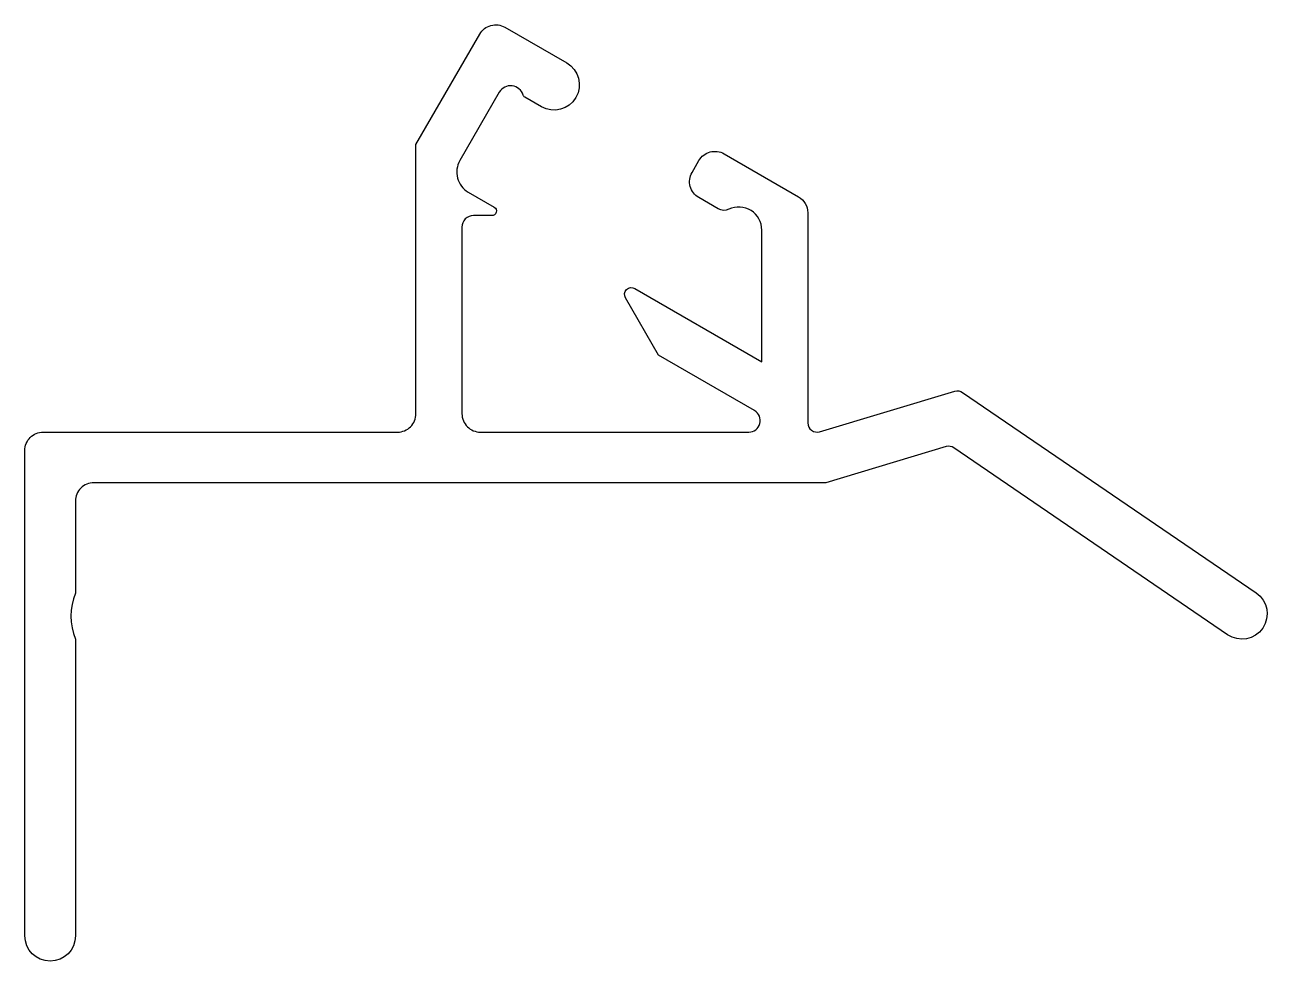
# Model space of a CAD drawing. Extents: x 222 to 276, y 223.7 to 264.4.
import ezdxf

# ---------------------------------------------------------------- set-up
doc = ezdxf.new("R2010")
doc.units = 0
doc.layers.add('ANA', color=220, linetype='CONTINUOUS')

msp = doc.modelspace()

# ---------------------------------------------------------------- linework, layer by layer
at = {"layer": 'ANA'}
msp.add_lwpolyline([(242.277, 256.09), (241.477, 256.09, 0.414214), (240.977, 255.59), (240.977, 247.475, 0.414214), (241.777, 246.675), (253.445, 246.675, 0.767327), (253.695, 247.608), (249.526, 250.015), (248.086, 252.509, -0.767327), (248.496, 252.919), (254.009, 249.736), (254.009, 255.462, 0.551357), (252.578, 256.365, -0.246928), (252.113, 256.384), (251.271, 256.87, -0.414214), (250.979, 257.962), (251.279, 258.482, -0.414214), (252.371, 258.775), (255.609, 256.906, -0.267949), (256.009, 256.213), (256.009, 247.075, 0.502368), (256.524, 246.692), (262.394, 248.452, -0.226387), (262.734, 248.399), (275.497, 239.683, -1), (274.256, 237.867), (262.361, 245.991, 0.226387), (262.02, 246.043), (256.79, 244.475), (224.977, 244.475, 0.414214), (224.177, 243.675), (224.177, 239.675, 0.2), (224.177, 237.675), (224.177, 224.775, -1), (221.977, 224.775), (221.977, 245.875, -0.414214), (222.777, 246.675), (238.177, 246.675, 0.414214), (238.977, 247.475), (238.977, 259.175), (241.752, 263.982, -0.414214), (242.845, 264.275), (245.53, 262.725, -1), (244.43, 260.82), (243.711, 261.235, -0.191401), (243.635, 261.331, 0.657763), (242.601, 261.452), (240.884, 258.479, 0.414214), (241.25, 257.113), (242.377, 256.462, -0.792267), (242.264, 256.09)], format="xyb", dxfattribs=at)

doc.saveas('drawing.dxf')
